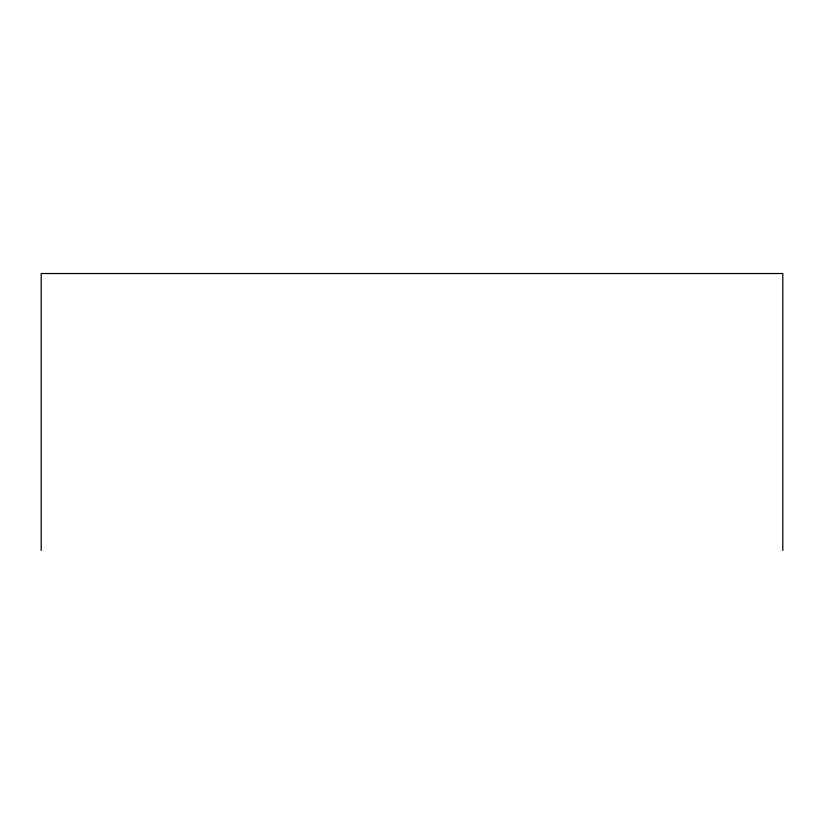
<?xml version="1.0" encoding="UTF-8"?>
<svg xmlns="http://www.w3.org/2000/svg" width="824" height="824" viewBox="0 0 824 824"><rect width="100%" height="100%" fill="white"/><g stroke="black" fill="none" stroke-linecap="round" stroke-linejoin="round"><path stroke-width="1.24" d="M782.8 550.473L782.8 273.527L41.2 273.527L41.2 550.473"/></g></svg>
